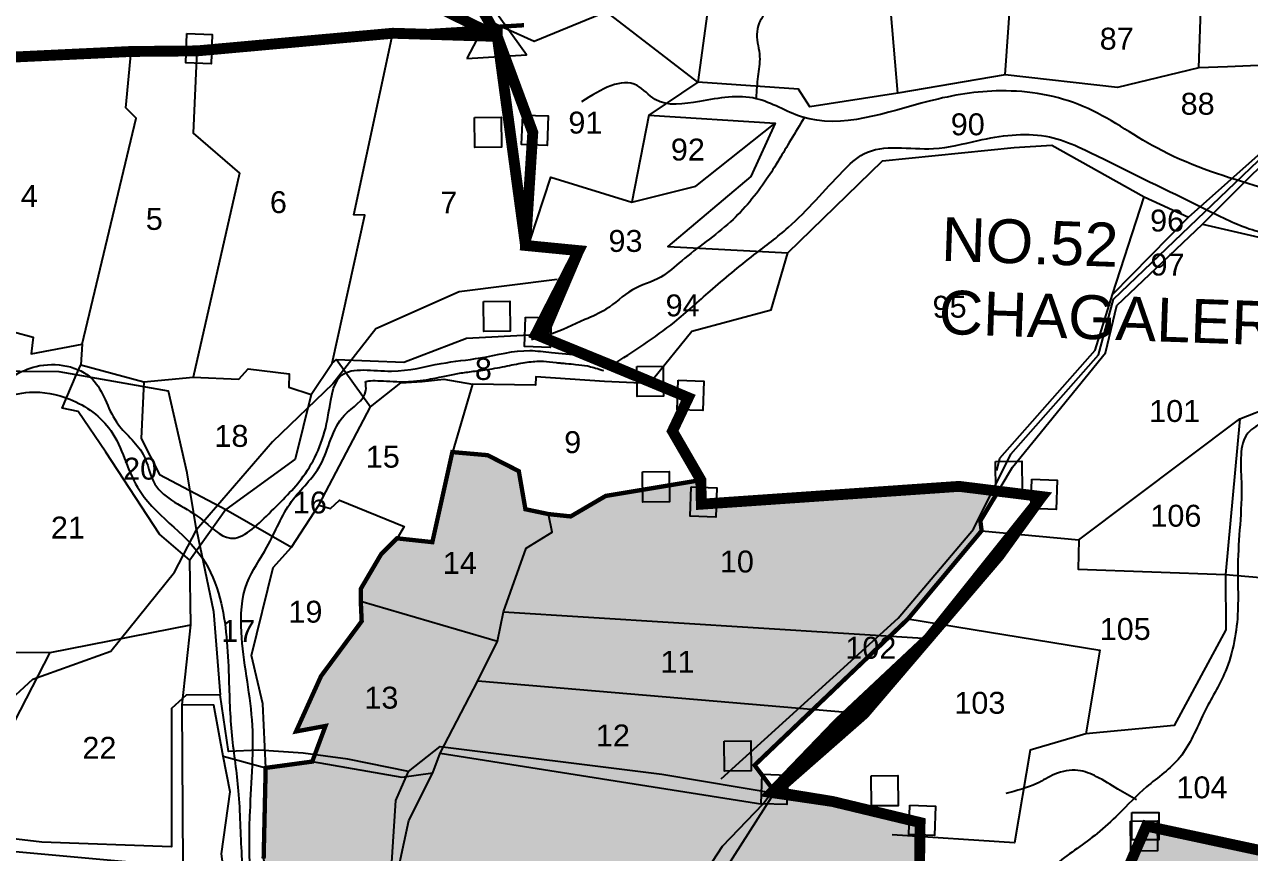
# Model space of a CAD drawing. Header units: inches. Extents: x 206739 to 240559, y 1587423 to 1599564.
# Drawn here: x 213410 to 214536, y 1591885 to 1592646 of the extents above; entities that cross this region are included whole.
import ezdxf
from ezdxf.enums import TextEntityAlignment as Align

# ---------------------------------------------------------------- set-up
doc = ezdxf.new("R2010")
doc.units = ezdxf.units.IN
doc.header["$MEASUREMENT"] = 0
doc.linetypes.add('DASHED2', pattern=[0.375, 0.25, -0.125])
for name, color, linetype in [('BOUNDRY STONES', 240, 'Continuous'), ('PLOT', 7, 'Continuous'), ('PLOT NO', 7, 'Continuous'), ('PLOTS NO', 7, 'Continuous'), ('RAOD', 1, 'Continuous'), ('ROADS', 1, 'Continuous'), ('STREAM', 4, 'Continuous'), ('text1', 7, 'Continuous'), ('VILLAGE BOUNDARY STONES', 1, 'Continuous'), ('VILLAGE BOUNDRY', 5, 'Continuous'), ('VILLAGE BOUNDRY STONES', 1, 'Continuous'), ('WUA-17', 3, 'Continuous')]:
    doc.layers.add(name, color=color, linetype=linetype)
doc.styles.get("Standard").update_dxf_attribs({"font": 'arial.ttf'})

msp = doc.modelspace()

# ---------------------------------------------------------------- hatches: boundary and pattern name
at = {"layer": 'PLOTS NO', "true_color": 0xcd6928}
h = msp.add_hatch(color=32, dxfattribs=at)
h.dxf.hatch_style = 1
h.paths.add_polyline_path([(213933.43753, 1590922.5099), (213667.36738, 1590954.02029), (213666.10306, 1590966.88426), (213565.67015, 1590981.48105), (213523.2469, 1590991.50028), (213522.01706, 1591030.00326), (213467.60272, 1591039.58405), (213464.98519, 1591062.75107), (213486.78812, 1591131.96069), (213563.47937, 1591098.81848), (213592.03505, 1591179.02043), (213597.64612, 1591234.35962), (213599.49971, 1591268.45105), (213576.11676, 1591278.95543), (213530.0334, 1591273.06725), (213516.57512, 1591345.75348), (213521.10463, 1591427.84717), (213474.08407, 1591444.58655), (213519.86293, 1591488.87903), (213517.59484, 1591531.59343), (213600.40726, 1591551.43399), (213661.74158, 1591573.93754), (213699.15067, 1591600.14428), (213661.32586, 1591681.42313), (213643.84329, 1591765.64669), (213656.73608, 1591774.74922), (213629.89004, 1591879.21131), (213631.76721, 1591962.52359), (213674.5569, 1591968.33676), (213686.75936, 1592001.08355), (213659.66766, 1591996.04726), (213682.66885, 1592046.9468), (213720.00841, 1592097.34866), (213719.17714, 1592115.68535), (213719.28228, 1592127.31461), (213738.00117, 1592159.1774), (213752.53197, 1592173.58702), (213784.94924, 1592170.07558), (213803.34248, 1592252.8797), (213835.71029, 1592250.02891), (213864.42547, 1592235.36802), (213870.51568, 1592200.34109), (213891.84085, 1592195.86467), (213912.11979, 1592193.73045), (213944.33017, 1592212.58049), (214031.74831, 1592227.14891), (214032.21033, 1592204.9887), (214269.18758, 1592221.36782), (214306.38474, 1592219.03897), (214288.66653, 1592189.69169), (214289.82417, 1592180.59473), (214222.1577, 1592099.51271), (214205.58499, 1592083.70346), (214134.94868, 1592016.32116), (214081.16312, 1591965.01333), (214099.79357, 1591940.3135), (214233.26021, 1591912.29106), (214231.77119, 1591780.70815), (214214.79467, 1591589.5601), (214156.10795, 1591578.16398), (214137.72958, 1591499.26462), (214101.01903, 1591349.18898), (214053.07494, 1591358.21971), (214054.96394, 1591235.34031), (214014.14671, 1591089.52164), (214000.50898, 1591060.30301), (213991.54675, 1591044.66527), (213972.06597, 1591008.89496)])
at = {"layer": 'PLOTS NO', "true_color": 0x58ba48}
h = msp.add_hatch(dxfattribs=at)
h.set_pattern_fill('ANSI31', color=85)
h.set_pattern_definition([(45, (0, 0), (-0.088388347648, 0.088388347648), [])])
h.paths.add_polyline_path([(214539.92036, 1590927.24365), (214417.9353, 1590921.65615), (214224.17839, 1590937.71621), (214214.87429, 1591004.53893), (214220.83551, 1591047.4285), (214201.07574, 1591184.79548), (214201.80317, 1591231.90201), (214202.45863, 1591375.46127), (214213.90431, 1591565.4973), (214231.77119, 1591780.70815), (214392.39342, 1591796.66195), (214441.243, 1591909.06937), (214623.20093, 1591870.00252), (214699.56207, 1591861.91979), (214946.02758, 1591846.34758), (214953.77018, 1592009.00625), (215342.27327, 1591991.47668), (215374.05938, 1592095.63443), (215740.96319, 1592006.39072), (215761.11104, 1592053.65715), (216083.97144, 1592037.18387), (216105.2647, 1591419.99718), (216079.8248, 1591344.17367), (215974.22871, 1591339.63465), (215896.87273, 1591331.65937), (215704.82913, 1591343.36909), (215625.39737, 1591340.44503), (215627.61699, 1591203.72243), (215612.52771, 1591170.75463), (215495.52187, 1591150.49587), (215470.67351, 1591217.26988), (215433.58073, 1591274.78881), (215296.32363, 1591255.74094), (215207.07158, 1591217.4434), (215198.66327, 1591216.76959), (215115.58414, 1591184.67329), (215082.72926, 1591171.98033), (215039.84966, 1591167.53829), (214999.12047, 1591160.44396), (214956.78436, 1591153.06973), (214874.75147, 1591142.42819), (214845.34821, 1591130.18319), (214835.04886, 1591130.78979), (214711.58062, 1591069.1153), (214630.76882, 1591061.85988), (214620.34403, 1591060.92393)])

# ---------------------------------------------------------------- linework, layer by layer
at = {"layer": 'BOUNDRY STONES'}
msp.add_lwpolyline([(214428.0178, 1591921.55934), (214452.63397, 1591921.52125), (214452.59511, 1591896.40364), (214427.97894, 1591896.44172)], close=True, dxfattribs=at)
at = {"layer": 'PLOT'}
for points in [[(214081.16312, 1591965.01333), (214222.1577, 1592099.51271), (214289.82417, 1592180.59473), (214288.66653, 1592189.69169), (214318.25071, 1592239.09134), (214403.71038, 1592344.07289), (214414.07528, 1592387.64292), (214492.85247, 1592462.30987), (214589.56638, 1592559.09237), (214672.19934, 1592608.2685), (214690.83013, 1592725.16824), (214762.89688, 1592804.71485), (214827.25003, 1592849.61267), (214929.42827, 1592920.11436), (215023.66447, 1593015.79339)], [(214311.37464, 1592599.82564), (214316.44415, 1592669.59625), (214319.66239, 1592738.24049), (214287.58546, 1592734.25709), (214286.64824, 1592780.38534), (214196.33268, 1592777.73164), (214033.09831, 1592777.03796), (213913.67551, 1592791.29825), (213794.91843, 1592802.09937)], [(214212.95321, 1592582.84681), (214196.33268, 1592777.73164)], [(213874.53949, 1592446.85936), (213893.75018, 1592505.64654), (213968.45643, 1592482.73391), (214027.2313, 1592497.24218), (214100.16673, 1592555.32762), (214077.76962, 1592506.12452), (214001.32894, 1592441.8085), (214111.80932, 1592436.17866), (214198.84121, 1592520.73704), (214319.76573, 1592532.77609), (214354.33033, 1592534.94994), (214439.26103, 1592487.54291), (214479.8316, 1592468.96014), (214591.32305, 1592567.74006), (214664.45001, 1592613.61177), (214685.286, 1592728.13347), (214684.98855, 1592758.75064)], [(214032.91677, 1592743.59633), (214046.70906, 1592723.64301), (214028.9856, 1592592.92643)], [(214489.33096, 1592606.2286), (214414.86883, 1592588.11836), (214311.37464, 1592599.82564), (214212.95321, 1592582.84681), (214132.04986, 1592570.38833), (214121.38042, 1592586.67016), (214028.9856, 1592592.92643), (213945.09072, 1592657.57508), (213878.68284, 1592630.27545), (213841.18406, 1592647.32997)], [(214936.85033, 1592648.68969), (214855.18179, 1592624.27223), (214804.26854, 1592621.48266), (214742.63883, 1592617.55896), (214726.69831, 1592607.91868), (214675.4514, 1592612.05111), (214664.45001, 1592613.61177), (214515.68766, 1592606.96657), (214489.33096, 1592606.2286), (214491.63395, 1592668.44629)], [(213693.02174, 1592334.67082), (213722.86893, 1592470.73076), (213712.77233, 1592471.08121), (213748.7408, 1592637.95972)], [(213463.19583, 1592352.15664), (213512.74455, 1592560.00466), (213503.14469, 1592569.42966), (213508.14855, 1592621.20512)], [(213568.54452, 1592621.73174), (213565.1701, 1592546.18857), (213607.72946, 1592509.17067), (213565.15097, 1592321.62573)], [(214028.9856, 1592592.92643), (213983.92137, 1592562.73315), (213968.45643, 1592482.73391)], [(213983.92137, 1592562.73315), (214100.16673, 1592555.32762)], [(214303.6607, 1592235.81271), (214306.65844, 1592247.31665), (214394.05749, 1592346.60751), (214410.26272, 1592397.8572), (214439.26103, 1592487.54291)], [(214410.26272, 1592397.8572), (214479.8316, 1592468.96014)], [(214492.85247, 1592462.30987), (214620.2481, 1592433.06071), (214688.79608, 1592414.67114), (214714.86268, 1592407.07389), (214757.13517, 1592371.87368), (214796.10402, 1592371.76196), (214801.43624, 1592398.90948), (214879.22979, 1592411.0986), (215033.65482, 1592438.28472), (215083.3, 1592442.81124), (215084.93405, 1592434.46688)], [(213988.16177, 1592320.66141), (214023.51562, 1592363.981), (214096.34783, 1592383.51945), (214111.80932, 1592436.17866)], [(214289.82417, 1592180.59473), (214379.22125, 1592172.06858), (214527.2777, 1592283.37025), (214586.64371, 1592306.76014), (214620.2481, 1592433.06071)], [(213069.92746, 1592377.29499), (213174.08637, 1592366.93749), (213239.64719, 1592365.55172), (213241.49485, 1592350.36017), (213319.74243, 1592338.15248), (213347.8086, 1592334.21215), (213396.80719, 1592355.35084), (213400.06029, 1592363.54316), (213417.99348, 1592358.47147), (213416.27268, 1592343.10717), (213463.19583, 1592352.15664), (213461.9447, 1592333.21664), (213519.88523, 1592317.5612), (213565.15097, 1592321.62573), (213607.00824, 1592319.85939), (213615.65004, 1592329.34776), (213653.4909, 1592324.77154), (213653.06929, 1592312.62491), (213673.61972, 1592305.97929), (213693.02174, 1592334.67082), (213696.99983, 1592338.09213), (213758.78747, 1592335.66013), (213816.25488, 1592357.69133), (213880.03024, 1592361.07101)], [(212628.89592, 1592081.3427), (212634.4677, 1592087.82924), (212700.66894, 1592075.83573), (212858.96748, 1592042.30241), (212960.85253, 1592045.84118), (212961.48096, 1592026.16603), (213178.19605, 1592009.22062), (213191.543, 1592005.39031), (213258.71533, 1591998.84998), (213368.22188, 1591986.21056), (213390.05655, 1591984.19006), (213433.54311, 1592068.62886), (213562.90453, 1592094.02108), (213562.01668, 1592153.39573), (213534.20893, 1592177.50923), (213484.9722, 1592252.66685), (213459.31432, 1592290.17383), (213444.67598, 1592293.20719), (213457.52185, 1592323.48542), (213461.9447, 1592333.21664)], [(213696.99983, 1592338.09213), (213728.24275, 1592294.4049)], [(213407.90888, 1591521.81588), (213426.944, 1591522.43434), (213459.96568, 1591529.90234), (213502.75922, 1591527.92473), (213517.59484, 1591531.59343), (213600.40726, 1591551.43399), (213661.74158, 1591573.93754), (213699.15067, 1591600.14428), (213661.32586, 1591681.42313), (213643.84329, 1591765.64669), (213656.73608, 1591774.74922), (213629.89004, 1591879.21131), (213631.76721, 1591962.52359), (213629.23732, 1592021.32651), (213618.85896, 1592065.78301), (213638.59129, 1592146.75362), (213655.42059, 1592165.41635), (213680.6489, 1592204.0609), (213728.24275, 1592294.4049), (213755.98019, 1592316.53837), (213775.5484, 1592317.91215), (213795.6475, 1592319.78076), (213821.91091, 1592315.37197)], [(213990.25122, 1592315.75811), (213943.11552, 1592317.69082), (213880.02968, 1592321.95694), (213879.77259, 1592314.55011), (213821.91091, 1592315.37197), (213803.34248, 1592252.8797), (213784.94924, 1592170.07558), (213752.53197, 1592173.58702), (213738.00117, 1592159.1774), (213719.28228, 1592127.31461), (213719.17714, 1592115.68535), (213720.00841, 1592097.34866), (213682.66885, 1592046.9468), (213659.66766, 1591996.04726), (213686.75936, 1592001.08355), (213674.5569, 1591968.33676), (213756.90776, 1591954.12274), (213785.45163, 1591957.9133), (213792.06828, 1591976.21121), (213826.67105, 1592042.54614), (213844.98252, 1592078.96571), (213850.40605, 1592105.97117), (213871.31574, 1592164.60209), (213895.15435, 1592179.3139), (213891.84085, 1592195.86467), (213870.51568, 1592200.34109), (213864.42547, 1592235.36802), (213835.71029, 1592250.02891), (213803.34248, 1592252.8797)], [(213519.88523, 1592317.5612), (213517.42599, 1592265.3326), (213534.15682, 1592232.17239), (213595.10409, 1592200.10478), (213655.42059, 1592165.41635)], [(213673.61972, 1592305.97929), (213658.76573, 1592246.23886), (213595.10409, 1592200.10478), (213562.01668, 1592153.39573)], [(214020.24479, 1592302.91285), (214020.24479, 1592302.91285)], [(214527.2777, 1592283.37025), (214514.04237, 1592140.40071), (214514.21725, 1592089.34064), (214466.79853, 1592001.50625), (214385.741, 1591993.94626), (214334.57917, 1591978.87376), (214320.18177, 1591893.62873), (214207.48625, 1591901.00697)], [(213891.84085, 1592195.86467), (213912.11979, 1592193.73045), (213944.33017, 1592212.58049), (214031.74831, 1592227.14891)], [(213680.6489, 1592204.0609), (213691.38011, 1592200.96686), (213699.53289, 1592208.56601), (213759.17754, 1592184.42576), (213752.53197, 1592173.58702)], [(214379.22125, 1592172.06858), (214378.68387, 1592145.13082), (214514.04237, 1592140.40071), (214546.04133, 1592137.67103)], [(213340.37475, 1592142.74825), (213345.11221, 1592068.96344), (213345.11221, 1592068.96344), (213433.54311, 1592068.62886)], [(213719.17714, 1592115.68535), (213844.98252, 1592078.96571)], [(213850.40605, 1592105.97117), (214240.93775, 1592081.48704)], [(214222.1577, 1592099.51271), (214398.43734, 1592070.71398), (214385.741, 1591993.94626)], [(213154.20753, 1591881.86463), (213202.39378, 1591891.01615), (213257.75581, 1591887.37546), (213367.91863, 1591888.70891), (213519.70792, 1591874.84497), (213532.10746, 1591872.69552), (213555.78152, 1591873.16309), (213554.87723, 1592020.60456), (213562.90453, 1592094.02108)], [(213826.67105, 1592042.54614), (214183.70411, 1592012.17356)], [(213555.78152, 1591873.16309), (213567.48151, 1591658.09275), (213587.6642, 1591656.57256), (213574.35224, 1591635.45078), (213606.25082, 1591632.70429), (213615.06173, 1591658.08053), (213612.41096, 1591684.1278), (213605.16117, 1591778.27627), (213591.29829, 1591883.53311), (213599.12245, 1591940.59933), (213592.7507, 1591973.3254), (213584.09285, 1592020.29965), (213554.87723, 1592020.60456)], [(213592.7507, 1591973.3254), (213631.76721, 1591962.52359), (213674.5569, 1591968.33676)], [(213792.06828, 1591976.21121), (214088.65198, 1591929.08486), (214097.52971, 1591940.68244)], [(213699.15067, 1591600.14428), (213708.10977, 1591548.43758), (213687.78763, 1591493.63891), (213691.03939, 1591469.1036), (213728.42257, 1591484.74936), (213766.486, 1591528.41569), (213764.9754, 1591536.01525), (213761.14431, 1591704.26708), (213755.47077, 1591734.55305), (213769.15731, 1591741.38115), (213768.89056, 1591767.38968), (213745.98554, 1591789.80208), (213754.77703, 1591874.40368), (213763.46525, 1591914.12347), (213785.45163, 1591957.9133)], [(214088.65198, 1591929.08486), (214051.33632, 1591890.31735), (213997.35894, 1591807.5195), (213992.83944, 1591788.66503), (213953.95922, 1591739.21869), (213937.71671, 1591682.88564), (213917.6938, 1591619.72719), (213900.7117, 1591588.6916), (213870.43484, 1591528.33562), (213844.19372, 1591431.4109), (213817.36284, 1591341.03157), (213673.02041, 1591333.96358), (213582.84691, 1591290.07596), (213530.0334, 1591273.06725), (213478.83357, 1591246.82313), (213450.8383, 1591248.27798), (213425.37238, 1591239.01628), (213382.18472, 1591220.70719)]]:
    msp.add_lwpolyline(points, dxfattribs=at)
at = {"layer": 'RAOD'}
msp.add_lwpolyline([(214050.37487, 1591952.5546), (214213.01903, 1592100.13115), (214282.25518, 1592182.03473), (214316.70015, 1592251.01548), (214397.30918, 1592342.20322), (214411.18263, 1592393.52184), (214544.10366, 1592520.60014), (214596.58721, 1592569.77221), (214665.14694, 1592608.38051), (214689.73833, 1592730.12552), (214774.04357, 1592818.59135), (214856.92856, 1592878.7285), (214981.2683, 1592974.67412), (215081.29667, 1593098.56355)], dxfattribs=at)
at = {"layer": 'ROADS'}
for points in [[(213363.11272, 1591900.91293), (213362.89404, 1591993.78535), (213417.7453, 1592043.96439), (213489.46075, 1592069.97336), (213548.09306, 1592142.44971), (213568.13704, 1592181.5532), (213559.62822, 1592233.93147), (213542.54143, 1592308.91521), (213441.85579, 1592326.65911), (213333.20656, 1592327.48223), (213175.27467, 1592349.77921), (213024.64375, 1592373.67884), (212999.13159, 1592432.05212), (212919.99469, 1592475.58088)], [(213899.76521, 1592411.45478), (213809.61603, 1592400.21513), (213733.05787, 1592366.20744), (213693.61076, 1592315.55196), (213638.18766, 1592262.33741), (213568.13704, 1592181.5532), (213583.72409, 1592106.40556), (213590.08554, 1592029.69861)], [(213762.89539, 1591959.0954), (213707.29921, 1591970.44831), (213666.14346, 1591976.16165), (213625.49349, 1591978.79685), (213597.58446, 1591977.54916), (213590.08554, 1592029.69861), (213558.71568, 1592029.3189), (213545.06173, 1592017.06529), (213545.06047, 1591890.0515), (213426.14629, 1591894.17901), (213309.0396, 1591908.03418), (213267.37965, 1591900.51262)], [(213523.64703, 1590745.66605), (213517.00006, 1590798.24844), (213480.74584, 1590890.70506), (213452.43139, 1590902.76247), (213404.87746, 1591000.15572), (213345.9292, 1591065.48656), (213377.86352, 1591180.39644), (213388.88193, 1591219.24838), (213486.2157, 1591247.16118), (213610.81907, 1591297.23482), (213732.94671, 1591325.81945), (213811.84019, 1591336.07895), (213831.79369, 1591369.56603), (213878.31602, 1591519.45337), (213777.41512, 1591525.85616), (213768.42009, 1591629.1369), (213748.92211, 1591682.33686), (213739.92156, 1591757.57941), (213751.32514, 1591932.42547), (213762.89539, 1591959.0954), (213792.24573, 1591982.24766), (213996.02812, 1591956.80441), (214105.34838, 1591938.49905)], [(214098.07679, 1591938.20417), (214023.36444, 1591820.90921), (213969.52437, 1591747.36443), (213948.08057, 1591673.90994), (213882.23382, 1591533.77535), (213878.31602, 1591519.45337)]]:
    msp.add_lwpolyline(points, dxfattribs=at)
at = {"layer": 'STREAM'}
for points in [[(217253.67066, 1594038.55832), (217240.27522, 1594000.1391), (217216.90735, 1593946.39079), (217184.91343, 1593880.55611), (217157.03489, 1593857.64297), (217098.35568, 1593864.79865), (216993.2978, 1593892.62209), (216925.12882, 1593882.61027), (216852.11911, 1593837.91745), (216801.13158, 1593818.424), (216757.96509, 1593800.8654), (216691.65215, 1593789.95313), (216592.00948, 1593777.22661), (216535.02472, 1593757.66351), (216420.78214, 1593742.04555), (216364.04996, 1593740.46469), (216328.13096, 1593721.40984), (216280.57074, 1593684.8989), (216215.1634, 1593635.73348), (216144.59827, 1593579.34331), (216086.94779, 1593537.64407), (216042.17156, 1593499.78244), (215991.76846, 1593469.69259), (215913.60022, 1593446.65643), (215863.67747, 1593403.4886), (215808.46209, 1593350.75348), (215721.81775, 1593302.72446), (215670.71499, 1593282.09073), (215552.09473, 1593246.13755), (215474.07103, 1593210.65586), (215434.54072, 1593158.10289), (215429.02526, 1593116.54813), (215398.7535, 1593061.33661), (215358.59371, 1592978.54153), (215319.82978, 1592899.71999), (215304.72218, 1592807.11845), (215288.49893, 1592734.09077), (215253.5886, 1592678.23766), (215223.25259, 1592628.55749), (215187.19877, 1592594.48522), (215158.37161, 1592528.88788), (215125.56308, 1592493.47027), (215033.01351, 1592477.18221), (214983.23865, 1592472.4551), (214938.35372, 1592473.18505), (214858.59274, 1592468.1097), (214789.45833, 1592461.77473), (214695.23608, 1592458.83711), (214624.92736, 1592474.15588), (214540.21593, 1592498.06653), (214450.76807, 1592532.52539), (214383.25399, 1592570.67283), (214307.42015, 1592585.00542), (214241.55245, 1592575.48133), (214124.29072, 1592561.21133), (214082.57344, 1592577.78415), (214030.46518, 1592575.33498), (213989.84186, 1592577.16825), (213973.0843, 1592589.88186), (213922.04324, 1592574.99787)], [(214025.96192, 1592685.00259), (214055.64191, 1592671.97803), (214075.97766, 1592668.98714), (214087.54289, 1592666.3554), (214090.359, 1592662.23902), (214085.45573, 1592647.42982), (214083.27222, 1592636.80128), (214085.81438, 1592616.54645), (214084.18323, 1592598.08719), (214082.56273, 1592578.70604)], [(214126.60807, 1592560.31542), (214114.38784, 1592539.88827), (214092.20049, 1592503.67043), (214058.9735, 1592464.5582), (214014.14732, 1592428.76074), (213994.94301, 1592413.78483), (213968.78133, 1592401.95531), (213944.53457, 1592384.15465), (213925.26602, 1592374.71033), (213893.12852, 1592360.9673), (213876.11307, 1592356.15942)], [(213949.81509, 1592332.58842), (214007.48949, 1592372.44557), (214040.37977, 1592400.95025), (214080.59803, 1592434.1503), (214112.14171, 1592459.41213), (214162.2954, 1592511.16867), (214181.48985, 1592527.06654), (214245.56859, 1592531.95994), (214286.54795, 1592539.35126), (214348.79201, 1592543.30132), (214401.17019, 1592522.7023), (214499.3478, 1592474.50932), (214541.08299, 1592456.55286), (214634.45123, 1592442.42325), (214689.56004, 1592425.08315), (214708.99003, 1592420.69852), (214665.78424, 1592406.36592), (214632.34164, 1592385.69231), (214626.76706, 1592349.20636), (214609.51435, 1592325.03255), (214572.0909, 1592289.55981), (214534.48013, 1592270.22088), (214528.55577, 1592225.64239), (214525.29765, 1592148.61288), (214525.31809, 1592107.1206), (214513.97011, 1592051.39934), (214494.11531, 1592012.90343), (214471.98049, 1591972.07591), (214441.38088, 1591944.98094), (214415.37334, 1591919.7834), (214396.10351, 1591902.30733), (214359.05041, 1591874.67636), (214338.46124, 1591859.68436), (214307.15403, 1591853.78845), (214261.10525, 1591845.87722), (214250.54781, 1591841.14434), (214238.17181, 1591834.08519), (214222.7163, 1591814.0815), (214197.51365, 1591799.03593)], [(212744.53851, 1592255.05628), (212802.08558, 1592247.67815), (212868.94368, 1592239.6181), (212908.52169, 1592221.38487), (212953.86826, 1592234.87681), (212976.55913, 1592236.95892), (212992.26471, 1592244.66415), (213029.01539, 1592248.41051), (213049.6915, 1592254.50837), (213094.16755, 1592242.92066), (213122.98981, 1592235.46343), (213146.97625, 1592223.15206), (213180.1638, 1592217.33686), (213195.27245, 1592207.84464), (213240.36922, 1592229.65676), (213297.9141, 1592273.93327), (213338.83519, 1592294.39435), (213380.3616, 1592311.60601), (213420.91165, 1592331.72126), (213472.55957, 1592319.88462), (213494.53752, 1592280.73954), (213519.07593, 1592250.77606), (213529.97683, 1592223.49428), (213571.25871, 1592192.28826), (213599.33689, 1592173.73675), (213634.58264, 1592196.1884), (213666.2943, 1592230.6002), (213688.57465, 1592282.91628), (213701.55567, 1592323.5352), (213747.28362, 1592327.32867), (213793.1235, 1592334.34666), (213829.20672, 1592339.55104), (213874.6756, 1592346.2232), (213894.36097, 1592344.46378), (213920.92514, 1592341.38795), (213937.2837, 1592336.87429)], [(212463.11691, 1591240.70887), (212521.98962, 1591258.75762), (212565.31349, 1591268.3392), (212630.78902, 1591303.47961), (212646.75024, 1591303.84938), (212672.69036, 1591325.35065), (212736.47786, 1591356.49953), (212767.14856, 1591387.76724), (212794.37778, 1591406.45243), (212838.66816, 1591455.15893), (212876.91314, 1591464.9168), (212940.78872, 1591460.62118), (212978.85889, 1591472.00174), (213036.09439, 1591477.93761), (213120.31879, 1591480.55688), (213172.27518, 1591465.82055), (213249.82474, 1591449.27211), (213325.19545, 1591466.78151), (213360.62608, 1591495.34359), (213403.38948, 1591528.73197), (213496.11493, 1591547.54141), (213567.29921, 1591547.38004), (213612.88664, 1591574.7191), (213632.43746, 1591611.91546), (213639.56069, 1591644.0005), (213638.98867, 1591714.17206), (213635.11208, 1591755.64576), (213631.12077, 1591780.4954), (213617.74473, 1591867.08039), (213617.4368, 1591922.22417), (213619.25685, 1592006.72545), (213609.46455, 1592087.35984), (213614.74121, 1592132.68923), (213632.97216, 1592165.61852), (213655.53061, 1592207.3879), (213682.25825, 1592241.24213), (213704.20518, 1592286.73293), (213723.87729, 1592309.36142), (213723.47563, 1592317.71253)], [(212727.29967, 1592233.40528), (212755.0035, 1592239.40316), (212824.42294, 1592232.59815), (212868.689, 1592219.34045), (212903.29709, 1592213.01116), (212927.43876, 1592211.44063), (212951.00254, 1592224.90797), (212992.72229, 1592233.34967), (213041.67862, 1592249.59853), (213100.90467, 1592223.73405), (213176.31825, 1592199.50543), (213220.64721, 1592190.64361), (213247.55939, 1592216.08224), (213305.44968, 1592267.91725), (213360.20066, 1592291.08989), (213414.67488, 1592307.8798), (213451.84616, 1592301.46154), (213489.34135, 1592272.68847), (213513.92759, 1592220.55472), (213573.66709, 1592155.28343), (213589.61979, 1592118.46717), (213597.78596, 1592046.9063), (213600.65403, 1591992.22979), (213606.59117, 1591941.47593), (213609.66035, 1591882.03069), (213617.58759, 1591820.16151), (213627.81142, 1591743.05987), (213631.25106, 1591673.22395), (213616.81834, 1591595.37288), (213596.7807, 1591575.56351), (213547.01658, 1591560.88694), (213472.81229, 1591551.61486), (213422.54988, 1591546.00302), (213378.59182, 1591523.17517), (213335.97047, 1591493.75747), (213293.4766, 1591468.01355), (213232.47435, 1591460.56756), (213139.60064, 1591484.78059), (213061.34406, 1591489.336), (212974.18405, 1591481.32663), (212873.03861, 1591473.4349), (212819.65891, 1591456.36627), (212772.71017, 1591408.3398), (212718.30751, 1591368.29634), (212639.68566, 1591321.64565), (212594.41597, 1591300.77978), (212532.04075, 1591274.99032), (212499.43865, 1591258.46644), (212466.61123, 1591256.6633)], [(214432.19643, 1591933.15433), (214415.00888, 1591943.09733), (214395.49859, 1591954.39645), (214378.35923, 1591960.19077), (214357.17486, 1591956.71757), (214340.66281, 1591948.2273), (214312.16116, 1591939.13679)]]:
    msp.add_spline(points, degree=3, dxfattribs=at)
msp.add_open_spline([(213723.47563, 1592317.71253), (213723.7726, 1592317.82042), (213724.32825, 1592317.98299), (213726.71376, 1592318.41405), (213729.23988, 1592318.60046), (213735.4017, 1592318.56186), (213739.03073, 1592318.35996), (213746.90084, 1592317.88819), (213751.14336, 1592317.61967), (213757.67981, 1592317.52476), (213759.81232, 1592317.54681), (213763.92737, 1592317.6993), (213765.94063, 1592317.82651), (213771.84765, 1592318.33095), (213775.60768, 1592318.83072), (213784.766, 1592320.31411), (213789.92987, 1592321.40751), (213799.04408, 1592323.3351), (213803.05569, 1592324.18359), (213810.84478, 1592325.55407), (213814.95959, 1592326.1401), (213823.68127, 1592327.29551), (213828.29886, 1592327.86397), (213836.10405, 1592328.95333), (213839.20144, 1592329.41688), (213848.64933, 1592331.03087), (213854.61612, 1592332.31861), (213865.78144, 1592334.54277), (213871.00273, 1592335.48156), (213878.19903, 1592336.24623), (213880.45804, 1592336.39871), (213884.13219, 1592336.46533), (213885.55892, 1592336.43827), (213890.56727, 1592336.17416), (213894.49035, 1592335.71725), (213900.34627, 1592335.05307), (213901.90253, 1592334.88009), (213905.05329, 1592334.56323), (213906.59432, 1592334.42274), (213911.11007, 1592334.02544), (213913.97746, 1592333.79153), (213920.59989, 1592333.13997), (213924.18379, 1592332.68338), (213929.33666, 1592331.65683), (213931.2996, 1592331.17552), (213935.48384, 1592330.02579), (213937.68128, 1592329.36239), (213940.76029, 1592328.40824), (213941.54543, 1592328.16309), (213942.34309, 1592327.91401)], degree=3, knots=[116.6432138069, 116.6432138069, 116.6432138069, 116.6432138069, 117.1724143701, 117.1724143701, 118.2205987635, 118.2205987635, 119.2687831568, 119.2687831568, 120.3169675502, 120.3169675502, 120.8061969747, 120.8061969747, 121.2954263991, 121.2954263991, 122.273885248, 122.273885248, 123.7891091285, 123.7891091285, 125.1147145095, 125.1147145095, 126.4403198905, 126.4403198905, 127.8060845434, 127.8060845434, 128.6753520189, 128.6753520189, 130.41388697, 130.41388697, 132.152421921, 132.152421921, 132.9934469635, 132.9934469635, 133.57097177, 133.57097177, 134.8506284487, 134.8506284487, 135.2870229166, 135.2870229166, 135.7234173846, 135.7234173846, 136.5962063206, 136.5962063206, 137.8542381272, 137.8542381272, 138.5944145835, 138.5944145835, 139.3345910397, 139.3345910397, 139.5826572708, 139.5826572708, 139.5826572708, 139.5826572708], dxfattribs=at)
at = {"layer": 'VILLAGE BOUNDARY STONES'}
for points in [[(213823.79551, 1592560.59556), (213848.15794, 1592560.87848), (213848.4787, 1592533.25802), (213824.11628, 1592532.97509)], [(213831.92058, 1592391.41915), (213856.283, 1592391.70208), (213856.60376, 1592364.08161), (213832.24134, 1592363.79868)], [(213972.76457, 1592331.5018), (213997.12699, 1592331.78473), (213997.44776, 1592304.16426), (213973.08533, 1592303.88133)], [(214302.55665, 1592244.14803), (214326.91908, 1592244.43096), (214327.23984, 1592216.81049), (214302.87742, 1592216.52756)], [(213978.1532, 1592234.6077), (214002.51562, 1592234.89063), (214002.83638, 1592207.27016), (213978.47396, 1592206.98723)], [(214053.2472, 1591987.24259), (214077.60963, 1591987.52552), (214077.93039, 1591959.90505), (214053.56796, 1591959.62213)], [(214188.43306, 1591955.13696), (214212.79549, 1591955.41988), (214213.11625, 1591927.79941), (214188.75382, 1591927.51649)], [(214426.76362, 1591913.6454), (214451.12605, 1591913.92832), (214451.44681, 1591886.30785), (214427.08438, 1591886.02493)]]:
    msp.add_lwpolyline(points, close=True, dxfattribs=at)
at = {"layer": 'VILLAGE BOUNDRY', "linetype": 'DASHED2', "ltscale": 50}
for points, const_width in [([(213844.61328, 1592635.05012), (213844.61328, 1592635.05012), (213788.13881, 1592734.34931)], 10), ([(212947.86677, 1592596.51092), (212997.58843, 1592601.98662), (213088.55663, 1592597.22426), (213260.88791, 1592610.68741), (213302.33993, 1592616.0426), (213315.33245, 1592612.07748), (213364.18086, 1592614.36463), (213508.14855, 1592621.20512), (213568.54452, 1592621.73174), (213748.7408, 1592637.95972), (213869.1831, 1592645.35258), (213869.1831, 1592645.35258)], 4), ([(214623.20093, 1591870.00252), (214441.243, 1591909.06937), (214392.39342, 1591796.66195), (214245.43199, 1591782.06501), (214231.77119, 1591780.70815), (214233.26021, 1591912.29106), (214152.66828, 1591931.69654), (214098.94734, 1591939.57088), (214181.85895, 1592012.33053), (214240.93775, 1592081.48704), (214345.2015, 1592211.96312), (214269.18758, 1592221.36782), (214032.21033, 1592204.9887), (214031.74831, 1592227.14891), (214005.69037, 1592272.17828), (214020.24479, 1592302.91285), (213949.81509, 1592332.58842), (213880.03024, 1592361.07101), (213885.73372, 1592358.70532), (213919.48856, 1592438.10703), (213870.60783, 1592442.86641), (213844.61328, 1592635.05012)], 10)]:
    msp.add_lwpolyline(points, dxfattribs=dict(at, const_width=const_width))
at = {"layer": 'VILLAGE BOUNDRY', "color": 1, "linetype": 'DASHED2', "ltscale": 50}
msp.add_lwpolyline([(213844.61328, 1592635.05012, 10, 10, 0), (213844.61328, 1592635.05012, 10, 10, 0), (213777.59477, 1592667.88178, 10, 10, 0)], format="xyseb", dxfattribs=at)
at = {"layer": 'VILLAGE BOUNDRY', "linetype": 'DASHED2', "ltscale": 50}
for points in [[(213364.18086, 1592614.36463, 10, 10, 0), (213508.14855, 1592621.20512, 10, 10, 0), (213568.54452, 1592621.73174, 10, 10, 0), (213748.7408, 1592637.95972, 10, 10, 0), (213844.61328, 1592635.05012, 10, 10, 0), (213844.63836, 1592645.75894, 0, 0, 0)], [(213844.61328, 1592635.05012, 10, 10, 0), (213877.27961, 1592546.76728, 10, 10, 0), (213870.60783, 1592442.86641, 10, 10, 0), (213919.48856, 1592438.10703, 10, 10, 0), (213880.03024, 1592361.07101, 10, 10, 0), (214020.24479, 1592302.91285, 10, 10, 0), (214005.69037, 1592272.17828, 10, 10, 0), (214031.74831, 1592227.14891, 10, 10, 0), (214032.21033, 1592204.9887, 10, 10, 0), (214269.18758, 1592221.36782, 10, 10, 0), (214345.2015, 1592211.96312, 10, 10, 0), (214305.75165, 1592157.35695, 10, 10, 0), (214240.93775, 1592081.48704, 10, 10, 0), (214158.2063, 1592003.77857, 10, 10, 0), (214097.52971, 1591940.68244, 10, 10, 0), (214152.66828, 1591931.69654, 10, 10, 0), (214233.26021, 1591912.29106, 10, 10, 0), (214231.77119, 1591780.70815, 10, 10, 0)], [(214232.40678, 1590879.82352, 10, 10, 0), (214216.3095, 1591006.30109, 10, 10, 0), (214220.83551, 1591047.4285, 10, 10, 0), (214208.05009, 1591162.00561, 10, 10, 0), (214208.01064, 1591178.75484, 10, 10, 0), (214198.3689, 1591187.15327, 10, 10, 0), (214204.72353, 1591316.57326, 10, 10, 0), (214199.63017, 1591349.41395, 10, 10, 0), (214214.02052, 1591567.2565, 10, 10, 0), (214214.79467, 1591589.5601, 10, 10, 0), (214231.77119, 1591780.70815, 10, 10, 0), (214392.39342, 1591796.66195, 10, 10, 0), (214441.243, 1591909.06937, 10, 10, 0), (214623.20093, 1591870.00252, 10, 10, 0)]]:
    msp.add_lwpolyline(points, format="xyseb", dxfattribs=at)
at = {"layer": 'VILLAGE BOUNDRY STONES'}
msp.add_lwpolyline([(213816.51634, 1592614.75273), (213871.41735, 1592618.09612), (213840.8739, 1592660.64844), (213816.51634, 1592614.75273)], dxfattribs=at)
for points in [[(213559.24452, 1592637.71484), (213582.68331, 1592636.90128), (213581.74345, 1592609.82389), (213558.30466, 1592610.63745)], [(213867.9796, 1592562.75039), (213891.41839, 1592561.93683), (213890.47853, 1592534.85943), (213867.03975, 1592535.67299)], [(213870.73024, 1592377.05411), (213894.16902, 1592376.24055), (213893.22917, 1592349.16316), (213869.79038, 1592349.97672)], [(214010.94478, 1592318.89596), (214034.38357, 1592318.0824), (214033.44371, 1592291.005), (214010.00493, 1592291.81856)], [(214022.91033, 1592220.9718), (214046.34912, 1592220.15824), (214045.40926, 1592193.08084), (214021.97047, 1592193.8944)], [(214335.90149, 1592227.94623), (214359.34028, 1592227.13267), (214358.40042, 1592200.05527), (214334.96164, 1592200.86883)], [(214088.22971, 1591956.66555), (214111.66849, 1591955.85199), (214110.72864, 1591928.77459), (214087.28985, 1591929.58815)], [(214223.96021, 1591928.27417), (214247.39899, 1591927.46061), (214246.45914, 1591900.38321), (214223.02035, 1591901.19677)]]:
    msp.add_lwpolyline(points, close=True, dxfattribs=at)
at = {"layer": 'WUA-17', "color": 17, "const_width": 4}
for points in [[(213629.89004, 1591879.21131), (213631.76721, 1591962.52359), (213674.5569, 1591968.33676), (213686.75936, 1592001.08355), (213659.66766, 1591996.04726), (213682.66885, 1592046.9468), (213720.00841, 1592097.34866), (213719.17714, 1592115.68535), (213719.28228, 1592127.31461), (213738.00117, 1592159.1774), (213752.53197, 1592173.58702), (213784.94924, 1592170.07558), (213803.34248, 1592252.8797), (213835.71029, 1592250.02891), (213864.42547, 1592235.36802), (213870.51568, 1592200.34109), (213891.84085, 1592195.86467), (213912.11979, 1592193.73045), (213944.33017, 1592212.58049), (214031.74831, 1592227.14891), (214032.21033, 1592204.9887), (214269.18758, 1592221.36782), (214306.38474, 1592219.03897), (214288.66653, 1592189.69169), (214289.82417, 1592180.59473), (214222.1577, 1592099.51271), (214205.58499, 1592083.70346), (214134.94868, 1592016.32116), (214081.16312, 1591965.01333), (214099.79357, 1591940.3135), (214233.26021, 1591912.29106), (214231.77119, 1591780.70815)], [(214539.92036, 1590927.24365), (214417.9353, 1590921.65615), (214224.17839, 1590937.71621), (214214.87429, 1591004.53893), (214220.83551, 1591047.4285), (214201.07574, 1591184.79548), (214201.80317, 1591231.90201), (214202.45863, 1591375.46127), (214213.90431, 1591565.4973), (214231.77119, 1591780.70815), (214392.39342, 1591796.66195), (214441.243, 1591909.06937), (214623.20093, 1591870.00252)]]:
    msp.add_lwpolyline(points, dxfattribs=at)

# ---------------------------------------------------------------- texts
at = {"layer": 'PLOT NO'}
for s, height, p in [('87', 20.139367, (214414.01449, 1592632.95249)), ('88', 20.139367, (214488.39948, 1592573.13245)), ('91', 20.139367, (213925.61593, 1592555.81367)), ('90', 20.139367, (214277.08032, 1592554.23147)), ('92', 20.139367, (214019.83879, 1592531.0161)), ('4', 20.13937, (213414.50273, 1592488.30817)), ('6', 20.13937, (213643.45764, 1592482.67052)), ('7', 20.13937, (213800.08932, 1592482.3561)), ('5', 20.13937, (213529.40238, 1592467.24585)), ('96', 20.139367, (214460.30931, 1592465.73805)), ('93', 20.139367, (213962.50996, 1592447.01112)), ('97', 20.139367, (214460.77907, 1592425.28757)), ('94', 20.139367, (214015.02437, 1592387.7462)), ('95', 20.139367, (214260.40264, 1592386.55024)), ('8', 20.13937, (213831.8647, 1592329.29023)), ('101', 20.139367, (214467.27899, 1592290.65534)), ('18', 20.139367, (213600.29375, 1592267.74474)), ('9', 20.13937, (213913.9824, 1592262.0123)), ('15', 20.139367, (213739.43516, 1592248.66125)), ('20', 20.139367, (213516.36429, 1592237.64292)), ('16', 20.139367, (213672.35016, 1592206.51759)), ('106', 20.139367, (214468.39702, 1592194.38321)), ('21', 20.139367, (213450.00407, 1592183.50084)), ('10', 20.139367, (214064.86108, 1592152.25427)), ('14', 20.139367, (213810.22653, 1592150.98803)), ('19', 20.139367, (213668.28134, 1592106.13827)), ('17', 20.139367, (213606.62584, 1592088.49597)), ('105', 20.139367, (214421.82881, 1592090.27522)), ('102', 20.139367, (214188.00208, 1592072.99562)), ('11', 20.139367, (214010.30493, 1592060.07216)), ('13', 20.139367, (213738.11272, 1592027.11148)), ('103', 20.139367, (214288.19333, 1592022.37558)), ('12', 20.139367, (213950.89184, 1591992.35842)), ('22', 20.139367, (213478.92478, 1591980.97268)), ('104', 20.139367, (214492.35165, 1591944.64376))]:
    msp.add_text(s, height=height, dxfattribs=at).set_placement(p, align=Align.MIDDLE_CENTER)
at = {"layer": 'text1', "color": 1, "insert": (214253.68146, 1592469.03001), "char_height": 40.278734, "width": 350.1996891, "attachment_point": 1, "rotation": 358.01206193}
msp.add_mtext('NO.52 CHAGALERU', dxfattribs=at)

doc.saveas('drawing.dxf')
